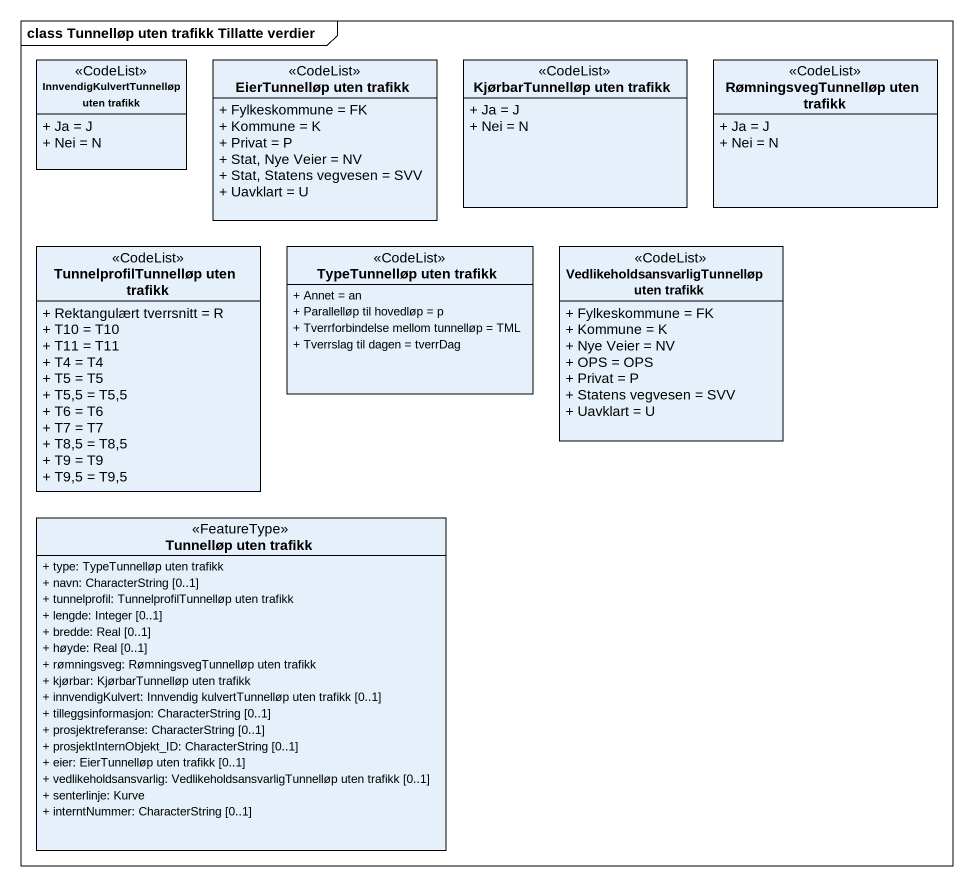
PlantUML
@startuml
mainframe class Tunnelløp uten trafikk Tillatte verdier
hide circle
hide empty members
skinparam classAttributeIconSize 0
class "InnvendigKulvertTunnelløp uten trafikk" as InnvendigKulvertTunnelløp <<CodeList>> {
  + Ja = J
  + Nei = N
}
class "EierTunnelløp uten trafikk" as EierTunnelløp_uten_trafikk <<CodeList>> {
  + Fylkeskommune = FK
  + Kommune = K
  + Privat = P
  + Stat, Nye Veier = NV
  + Stat, Statens vegvesen = SVV
  + Uavklart = U
}
class "KjørbarTunnelløp uten trafikk" as KjørbarTunnelløp_uten <<CodeList>> {
  + Ja = J
  + Nei = N
}
class "RømningsvegTunnelløp uten trafikk" as RømningsvegTunnelløp_uten <<CodeList>> {
  + Ja = J
  + Nei = N
}
class "TunnelprofilTunnelløp uten trafikk" as TunnelprofilTunnelløp_uten <<CodeList>> {
  + Rektangulært tverrsnitt = R
  + T10 = T10
  + T11 = T11
  + T4 = T4
  + T5 = T5
  + T5,5 = T5,5
  + T6 = T6
  + T7 = T7
  + T8,5 = T8,5
  + T9 = T9
  + T9,5 = T9,5
}
class "TypeTunnelløp uten trafikk" as TypeTunnelløp_uten_trafikk <<CodeList>> {
  + Annet = an
  + Parallelløp til hovedløp = p
  + Tverrforbindelse mellom tunnelløp = TML
  + Tverrslag til dagen = tverrDag
}
class "VedlikeholdsansvarligTunnelløp uten trafikk" as VedlikeholdsansvarligTunnell <<CodeList>> {
  + Fylkeskommune = FK
  + Kommune = K
  + Nye Veier = NV
  + OPS = OPS
  + Privat = P
  + Statens vegvesen = SVV
  + Uavklart = U
}
class "Tunnelløp uten trafikk" as Tunnelløp_uten_trafikk <<FeatureType>> {
  + type: TypeTunnelløp uten trafikk
  + navn: CharacterString [0..1]
  + tunnelprofil: TunnelprofilTunnelløp uten trafikk
  + lengde: Integer [0..1]
  + bredde: Real [0..1]
  + høyde: Real [0..1]
  + rømningsveg: RømningsvegTunnelløp uten trafikk
  + kjørbar: KjørbarTunnelløp uten trafikk
  + innvendigKulvert: Innvendig kulvertTunnelløp uten trafikk [0..1]
  + tilleggsinformasjon: CharacterString [0..1]
  + prosjektreferanse: CharacterString [0..1]
  + prosjektInternObjekt_ID: CharacterString [0..1]
  + eier: EierTunnelløp uten trafikk [0..1]
  + vedlikeholdsansvarlig: VedlikeholdsansvarligTunnelløp uten trafikk [0..1]
  + senterlinje: Kurve
  + interntNummer: CharacterString [0..1]
}
@enduml
